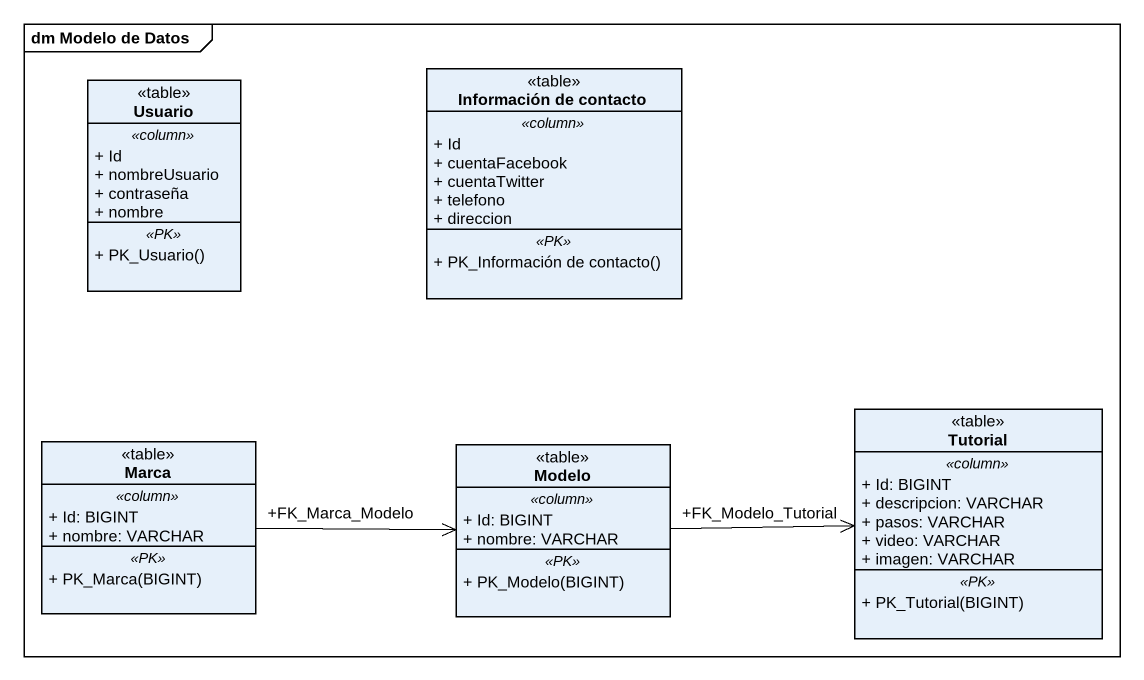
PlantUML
@startuml
mainframe dm Modelo de Datos
hide circle
hide empty members
skinparam classAttributeIconSize 0
class Usuario <<table>> {
  .. <<column>> ..
  + Id
  + nombreUsuario
  + contraseña
  + nombre
  .. <<PK>> ..
  + PK_Usuario()
}
class "Información de contacto" as Información_de_contacto <<table>> {
  .. <<column>> ..
  + Id
  + cuentaFacebook
  + cuentaTwitter
  + telefono
  + direccion
  .. <<PK>> ..
  + PK_Información de contacto()
}
class Marca <<table>> {
  .. <<column>> ..
  + Id: BIGINT
  + nombre: VARCHAR
  .. <<PK>> ..
  + PK_Marca(BIGINT)
}
class Tutorial <<table>> {
  .. <<column>> ..
  + Id: BIGINT
  + descripcion: VARCHAR
  + pasos: VARCHAR
  + video: VARCHAR
  + imagen: VARCHAR
  .. <<PK>> ..
  + PK_Tutorial(BIGINT)
}
class Modelo <<table>> {
  .. <<column>> ..
  + Id: BIGINT
  + nombre: VARCHAR
  .. <<PK>> ..
  + PK_Modelo(BIGINT)
}
Marca "+FK_Marca_Modelo" -right-> Modelo
Modelo "+FK_Modelo_Tutorial" -right-> Tutorial
@enduml
